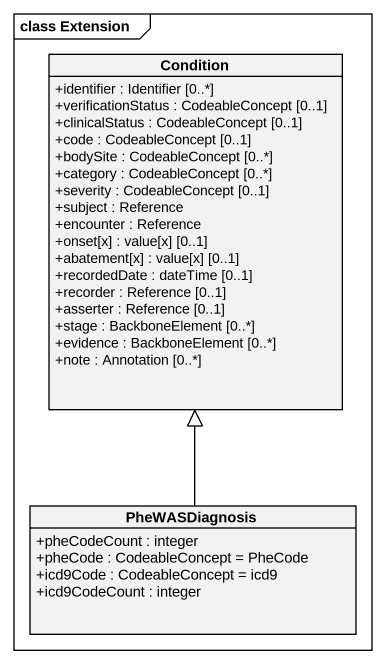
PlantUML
@startuml
mainframe class Extension
hide circle
hide empty members
skinparam classAttributeIconSize 0
class Condition {
  +identifier : Identifier [0..*]
  +verificationStatus : CodeableConcept [0..1]
  +clinicalStatus : CodeableConcept [0..1]
  +code : CodeableConcept [0..1]
  +bodySite : CodeableConcept [0..*]
  +category : CodeableConcept [0..*]
  +severity : CodeableConcept [0..1]
  +subject : Reference
  +encounter : Reference
  +onset[x] : value[x] [0..1]
  +abatement[x] : value[x] [0..1]
  +recordedDate : dateTime [0..1]
  +recorder : Reference [0..1]
  +asserter : Reference [0..1]
  +stage : BackboneElement [0..*]
  +evidence : BackboneElement [0..*]
  +note : Annotation [0..*]
}
class PheWASDiagnosis {
  +pheCodeCount : integer
  +pheCode : CodeableConcept = PheCode
  +icd9Code : CodeableConcept = icd9
  +icd9CodeCount : integer
}
PheWASDiagnosis -up-|> Condition
@enduml
